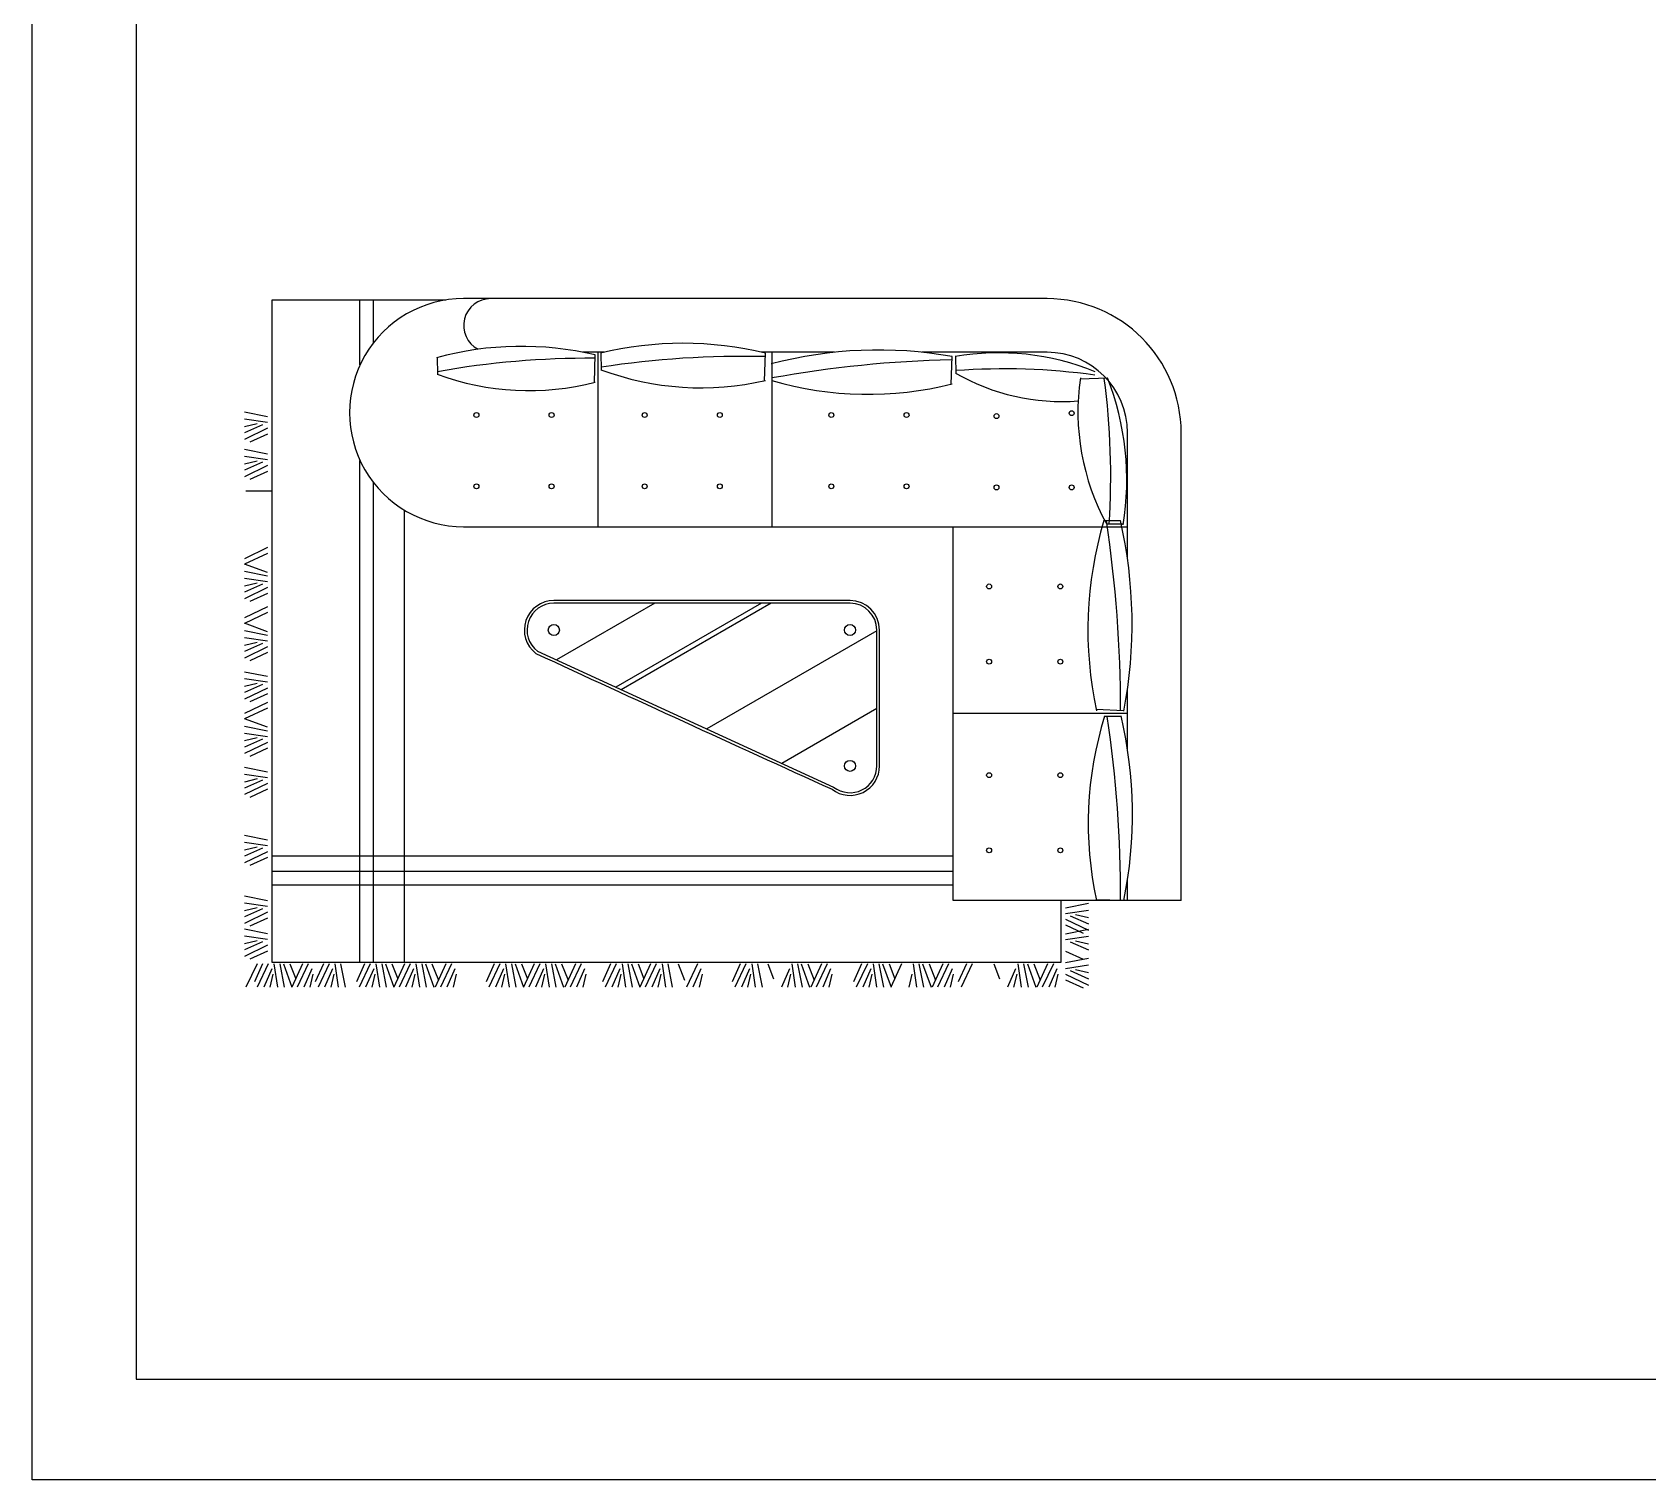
# Model space of a CAD drawing. Header units: inches. Extents: x 10.1 to 52.6, y 12.1 to 36.9.
# Drawn here: x 31.62 to 36.85, y 12.07 to 16.76 of the extents above; entities that cross this region are included whole.
import ezdxf

# ---------------------------------------------------------------- set-up
doc = ezdxf.new("R2010")
doc.units = ezdxf.units.IN
doc.header["$MEASUREMENT"] = 0
for name, color, linetype in [('02', 2, 'Continuous'), ('1', 1, 'Continuous'), ('4', 4, 'Continuous'), ('kadrbm', 4, 'Continuous')]:
    doc.layers.add(name, color=color, linetype=linetype)

# ---------------------------------------------------------------- blocks, each defined once
blk = doc.blocks.new('kadrbm')
at = {"layer": 'kadrbm', "color": 4}
blk.add_lwpolyline([(0, 0), (0, 24.7972), (21, 24.7972), (21, 0), (0, 0)], close=True, dxfattribs=at)
blk.add_lwpolyline([(20.6631, 0.3257), (20.6631, 24.4603), (0.3369, 24.4603), (0.3369, 0.3257), (20.6631, 0.3257)], dxfattribs=at)

msp = doc.modelspace()

# ---------------------------------------------------------------- linework, layer by layer
at = {"layer": '02'}
for p, q in [((32.3837, 15.5099), (32.3084, 15.5247)), ((32.3837, 15.4913), (32.3084, 15.5024)), ((32.3503, 15.4876), (32.3084, 15.4777)), ((32.3676, 15.4839), (32.3084, 15.458)), ((32.3837, 15.4728), (32.3084, 15.437)), ((32.3837, 15.4543), (32.3261, 15.4278)), ((32.3837, 15.3889), (32.3084, 15.4037)), ((32.3837, 15.3704), (32.3084, 15.3815)), ((32.3503, 15.3667), (32.3084, 15.3568)), ((32.3676, 15.363), (32.3084, 15.337)), ((32.3837, 15.3519), (32.3084, 15.316)), ((32.3837, 15.3333), (32.3261, 15.3069)), ((32.3132, 15.2698), (32.398, 15.2698)), ((32.3837, 15.0861), (32.3084, 15.0503)), ((32.3837, 15.0676), (32.3084, 15.033)), ((32.3837, 15.0059), (32.3084, 15.0331)), ((32.3837, 14.9936), (32.3084, 15.0084)), ((32.3837, 14.9751), (32.3084, 14.9862)), ((32.3503, 14.9714), (32.3084, 14.9615)), ((32.3676, 14.9677), (32.3084, 14.9417)), ((32.3837, 14.9566), (32.3084, 14.9207)), ((32.3837, 14.938), (32.3261, 14.9116)), ((32.3837, 14.894), (32.3084, 14.8582)), ((32.3837, 14.8755), (32.3084, 14.8409)), ((32.3837, 14.8138), (32.3084, 14.841)), ((32.3837, 14.8015), (32.3084, 14.8163)), ((32.3837, 14.7829), (32.3084, 14.794)), ((32.3503, 14.7792), (32.3084, 14.7693)), ((32.3676, 14.7755), (32.3084, 14.7496)), ((32.3837, 14.7644), (32.3084, 14.7286)), ((32.3837, 14.7459), (32.3261, 14.7194)), ((32.3837, 14.6684), (32.3084, 14.6832)), ((32.3837, 14.6498), (32.3084, 14.661)), ((32.3503, 14.6461), (32.3084, 14.6363)), ((32.3676, 14.6424), (32.3084, 14.6165)), ((32.3837, 14.6313), (32.3084, 14.5955)), ((32.3837, 14.6128), (32.3261, 14.5863)), ((32.3837, 14.5844), (32.3084, 14.5486)), ((32.3837, 14.5659), (32.3084, 14.5313)), ((32.3837, 14.5042), (32.3084, 14.5314)), ((32.3837, 14.4919), (32.3084, 14.5067)), ((32.3837, 14.4734), (32.3084, 14.4845)), ((32.3503, 14.4697), (32.3084, 14.4598)), ((32.3676, 14.466), (32.3084, 14.44)), ((32.3837, 14.4548), (32.3084, 14.419)), ((32.3837, 14.4363), (32.3261, 14.4099)), ((32.3837, 14.3588), (32.3084, 14.3736)), ((32.3837, 14.3403), (32.3084, 14.3514)), ((32.3503, 14.3366), (32.3084, 14.3267)), ((32.3676, 14.3329), (32.3084, 14.3069)), ((32.3837, 14.3218), (32.3084, 14.2859)), ((32.3837, 14.3032), (32.3261, 14.2768)), ((32.3837, 14.1382), (32.3084, 14.153)), ((32.3837, 14.1196), (32.3084, 14.1308)), ((32.3503, 14.1159), (32.3084, 14.1061)), ((32.3676, 14.1122), (32.3084, 14.0863)), ((32.3837, 14.1011), (32.3084, 14.0653)), ((32.3837, 14.0826), (32.3261, 14.0561)), ((32.3837, 13.9418), (32.3084, 13.9566)), ((32.3837, 13.9233), (32.3084, 13.9344)), ((34.9682, 13.9195), (35.0434, 13.9343)), ((32.3503, 13.9196), (32.3084, 13.9097)), ((32.3676, 13.9159), (32.3084, 13.8899)), ((32.3837, 13.9048), (32.3084, 13.8689)), ((32.3837, 13.8862), (32.3261, 13.8598)), ((34.9682, 13.901), (35.0434, 13.9121)), ((34.9682, 13.8825), (35.0434, 13.8466)), ((34.9842, 13.8936), (35.0434, 13.8676)), ((35.0015, 13.8973), (35.0434, 13.8874)), ((32.3837, 13.8348), (32.3084, 13.8496)), ((32.3837, 13.8163), (32.3084, 13.8274)), ((34.9682, 13.8639), (35.0258, 13.8375)), ((34.9682, 13.8348), (35.0434, 13.8496)), ((34.9682, 13.8163), (35.0434, 13.8274)), ((32.3503, 13.8126), (32.3084, 13.8027)), ((32.3676, 13.8088), (32.3084, 13.7829)), ((32.3837, 13.7977), (32.3084, 13.7619)), ((32.3837, 13.7792), (32.3261, 13.7527)), ((34.9682, 13.7792), (35.0258, 13.7527)), ((34.9842, 13.8088), (35.0434, 13.7829)), ((35.0015, 13.8126), (35.0434, 13.8027)), ((32.3494, 13.7374), (32.3136, 13.6621)), ((32.3672, 13.7374), (32.3408, 13.6798)), ((32.3857, 13.7374), (32.3499, 13.6621)), ((32.3969, 13.7213), (32.3709, 13.6621)), ((32.4043, 13.7374), (32.4154, 13.6621)), ((32.4228, 13.7374), (32.4376, 13.6621)), ((32.4351, 13.7374), (32.4623, 13.6621)), ((32.4561, 13.7374), (32.4749, 13.6897)), ((32.4968, 13.7374), (32.4622, 13.6621)), ((32.5153, 13.7374), (32.4795, 13.6621)), ((32.5264, 13.7213), (32.5005, 13.6621)), ((32.5645, 13.7374), (32.5381, 13.6798)), ((32.5831, 13.7374), (32.5472, 13.6621)), ((32.5942, 13.7213), (32.5682, 13.6621)), ((32.6016, 13.7374), (32.6127, 13.6621)), ((32.6201, 13.7374), (32.6349, 13.6621)), ((32.6976, 13.7374), (32.6712, 13.6798)), ((32.7161, 13.7374), (32.6803, 13.6621)), ((32.7273, 13.7213), (32.7013, 13.6621)), ((32.7347, 13.7374), (32.7458, 13.6621)), ((32.7532, 13.7374), (32.768, 13.6621)), ((32.7655, 13.7374), (32.7927, 13.6621)), ((32.7865, 13.7374), (32.8053, 13.6897)), ((32.8272, 13.7374), (32.7926, 13.6621)), ((32.8457, 13.7374), (32.8099, 13.6621)), ((32.8568, 13.7213), (32.8309, 13.6621)), ((32.8642, 13.7374), (32.8754, 13.6621)), ((32.8828, 13.7374), (32.8976, 13.6621)), ((32.8951, 13.7374), (32.9223, 13.6621)), ((32.9161, 13.7374), (32.9368, 13.685)), ((32.9608, 13.7374), (32.9262, 13.6621)), ((32.9793, 13.7374), (32.9435, 13.6621)), ((32.9905, 13.7213), (32.9645, 13.6621)), ((33.1178, 13.7374), (33.0913, 13.6798)), ((33.1363, 13.7374), (33.1005, 13.6621)), ((33.1474, 13.7213), (33.1215, 13.6621)), ((33.1548, 13.7374), (33.1659, 13.6621)), ((33.1733, 13.7374), (33.1882, 13.6621)), ((33.1857, 13.7374), (33.2129, 13.6621)), ((33.2067, 13.7374), (33.2255, 13.6897)), ((33.2474, 13.7374), (33.2128, 13.6621)), ((33.2659, 13.7374), (33.2301, 13.6621)), ((33.277, 13.7213), (33.2511, 13.6621)), ((33.2844, 13.7374), (33.2955, 13.6621)), ((33.3029, 13.7374), (33.3177, 13.6621)), ((33.3153, 13.7374), (33.3424, 13.6621)), ((33.3363, 13.7374), (33.3569, 13.685)), ((33.381, 13.7374), (33.3464, 13.6621)), ((33.3995, 13.7374), (33.3637, 13.6621)), ((33.4106, 13.7213), (33.3847, 13.6621)), ((33.4948, 13.7374), (33.4684, 13.6798)), ((33.5134, 13.7374), (33.4775, 13.6621)), ((33.5245, 13.7213), (33.4985, 13.6621)), ((33.5319, 13.7374), (33.543, 13.6621)), ((33.5504, 13.7374), (33.5652, 13.6621)), ((33.5628, 13.7374), (33.5899, 13.6621)), ((33.5838, 13.7374), (33.6025, 13.6897)), ((33.6244, 13.7374), (33.5898, 13.6621)), ((33.6429, 13.7374), (33.6071, 13.6621)), ((33.6541, 13.7213), (33.6281, 13.6621)), ((33.6615, 13.7374), (33.6726, 13.6621)), ((33.68, 13.7374), (33.6948, 13.6621)), ((33.7133, 13.7374), (33.734, 13.685)), ((33.7766, 13.7374), (33.7407, 13.6621)), ((33.7877, 13.7213), (33.7617, 13.6621)), ((33.915, 13.7374), (33.8885, 13.6798)), ((33.9335, 13.7374), (33.8977, 13.6621)), ((33.9446, 13.7213), (33.9187, 13.6621)), ((33.952, 13.7374), (33.9632, 13.6621)), ((33.9706, 13.7374), (33.9854, 13.6621)), ((34.0039, 13.7374), (34.0227, 13.6897)), ((34.0742, 13.7213), (34.0483, 13.6621)), ((34.0816, 13.7374), (34.0927, 13.6621)), ((34.1001, 13.7374), (34.115, 13.6621)), ((34.1125, 13.7374), (34.1397, 13.6621)), ((34.1335, 13.7374), (34.1541, 13.685)), ((34.1782, 13.7374), (34.1436, 13.6621)), ((34.1967, 13.7374), (34.1609, 13.6621)), ((34.2078, 13.7213), (34.1819, 13.6621)), ((34.3082, 13.7374), (34.2817, 13.6798)), ((34.3267, 13.7374), (34.2909, 13.6621)), ((34.3378, 13.7213), (34.3119, 13.6621)), ((34.3453, 13.7374), (34.3564, 13.6621)), ((34.3638, 13.7374), (34.3786, 13.6621)), ((34.3761, 13.7374), (34.4033, 13.6621)), ((34.3971, 13.7374), (34.4159, 13.6897)), ((34.4378, 13.7374), (34.4032, 13.6621)), ((34.4748, 13.7374), (34.4859, 13.6621)), ((34.4934, 13.7374), (34.5082, 13.6621)), ((34.5057, 13.7374), (34.5329, 13.6621)), ((34.5267, 13.7374), (34.5473, 13.685)), ((34.5714, 13.7374), (34.5368, 13.6621)), ((34.5899, 13.7374), (34.5541, 13.6621)), ((34.601, 13.7213), (34.5751, 13.6621)), ((34.6476, 13.7374), (34.6211, 13.6798)), ((34.6661, 13.7374), (34.6303, 13.6621)), ((34.7365, 13.7374), (34.7552, 13.6897)), ((34.8068, 13.7213), (34.7808, 13.6621)), ((34.8142, 13.7374), (34.8253, 13.6621)), ((34.8327, 13.7374), (34.8475, 13.6621)), ((34.8451, 13.7374), (34.8722, 13.6621)), ((34.8661, 13.7374), (34.8867, 13.685)), ((34.9108, 13.7374), (34.8762, 13.6621)), ((34.9293, 13.7374), (34.8935, 13.6621)), ((34.9404, 13.7213), (34.9145, 13.6621)), ((34.9682, 13.7416), (35.0434, 13.7564)), ((34.9682, 13.7231), (35.0434, 13.7342)), ((34.9842, 13.7157), (35.0434, 13.6897)), ((35.0015, 13.7194), (35.0434, 13.7095)), ((32.4006, 13.704), (32.3907, 13.6621)), ((32.5301, 13.704), (32.5203, 13.6621)), ((32.5979, 13.704), (32.588, 13.6621)), ((32.731, 13.704), (32.7211, 13.6621)), ((32.8605, 13.704), (32.8507, 13.6621)), ((32.9942, 13.704), (32.9843, 13.6621)), ((33.1511, 13.704), (33.1412, 13.6621)), ((33.2807, 13.704), (33.2708, 13.6621)), ((33.4143, 13.704), (33.4044, 13.6621)), ((33.5282, 13.704), (33.5183, 13.6621)), ((33.6578, 13.704), (33.6479, 13.6621)), ((33.7914, 13.704), (33.7815, 13.6621)), ((33.9483, 13.704), (33.9385, 13.6621)), ((34.0779, 13.704), (34.068, 13.6621)), ((34.2115, 13.704), (34.2017, 13.6621)), ((34.3416, 13.704), (34.3317, 13.6621)), ((34.4711, 13.704), (34.4612, 13.6621)), ((34.6048, 13.704), (34.5949, 13.6621)), ((34.8105, 13.704), (34.8006, 13.6621)), ((34.9441, 13.704), (34.9342, 13.6621)), ((34.9682, 13.7045), (35.0434, 13.6687)), ((34.9682, 13.686), (35.0258, 13.6596))]:
    msp.add_line(p, q, dxfattribs=at)
at = {"layer": '1'}
for p, q in [((32.6829, 15.6779), (32.6829, 15.8885)), ((32.7268, 15.7501), (32.7268, 15.8885)), ((32.9332, 15.7021), (32.9339, 15.6478)), ((33.474, 15.719), (33.4048, 15.719)), ((33.4439, 15.7106), (33.4413, 15.6212)), ((33.4547, 15.154), (33.4547, 15.719)), ((33.4635, 15.7166), (33.4642, 15.6624)), ((34.2203, 15.719), (33.9832, 15.719)), ((33.9954, 15.7161), (33.9927, 15.6267)), ((34.0178, 15.154), (34.0178, 15.719)), ((34.9088, 15.719), (34.5032, 15.719)), ((34.6, 15.7053), (34.5973, 15.6159)), ((34.6125, 15.7055), (34.6132, 15.6512)), ((34.017, 15.6818), (34.0177, 15.6275)), ((35.1051, 15.635), (35.0157, 15.6323)), ((35.1695, 15.05), (35.1695, 15.4582)), ((32.6829, 13.7425), (32.6829, 15.3689)), ((32.7268, 13.7425), (32.7268, 15.2967)), ((32.8271, 13.7425), (32.8271, 15.2074)), ((35.147, 15.1728), (35.0927, 15.1729)), ((35.156, 15.1619), (35.1018, 15.1626)), ((34.2705, 14.9061), (33.311, 14.9061)), ((33.6378, 14.9061), (33.3193, 14.7222)), ((33.9837, 14.9061), (33.512, 14.6338)), ((34.0148, 14.9061), (33.5293, 14.6259)), ((34.3574, 14.8169), (33.8064, 14.4987)), ((34.3574, 14.3791), (34.3574, 14.8192)), ((33.258, 14.7503), (34.2175, 14.3102)), ((35.1695, 14.4326), (35.1695, 14.628)), ((34.3574, 14.5645), (34.05, 14.387)), ((35.1579, 14.5576), (35.0685, 14.5616)), ((35.1695, 14.549), (34.6045, 14.549)), ((35.1492, 14.5395), (35.095, 14.5388)), ((32.398, 14.0879), (34.6045, 14.0879)), ((32.398, 14.0377), (34.6045, 14.0377)), ((32.398, 13.9939), (34.6045, 13.9939)), ((35.1695, 13.9428), (35.1695, 14.0101)), ((35.1578, 13.9429), (35.0683, 13.9456))]:
    msp.add_line(p, q, dxfattribs=at)
for centre, radius in [((33.0601, 15.5157), 0.008), ((33.3037, 15.5157), 0.008), ((33.6051, 15.5157), 0.008), ((33.8487, 15.5157), 0.008), ((34.2099, 15.5157), 0.008), ((34.4536, 15.5157), 0.008), ((34.745, 15.5122), 0.008), ((34.9886, 15.5219), 0.008), ((33.0601, 15.2848), 0.008), ((33.3037, 15.2848), 0.008), ((33.6051, 15.2848), 0.008), ((33.8487, 15.2848), 0.008), ((34.2099, 15.2848), 0.008), ((34.4536, 15.2848), 0.008), ((34.745, 15.2813), 0.008), ((34.9886, 15.2813), 0.008), ((34.7211, 14.9604), 0.008), ((34.952, 14.9604), 0.008), ((33.311, 14.8192), 0.0179), ((34.2705, 14.8192), 0.0179), ((34.7211, 14.7168), 0.008), ((34.952, 14.7168), 0.008), ((34.2705, 14.3791), 0.0179), ((34.7211, 14.349), 0.008), ((34.952, 14.349), 0.008), ((34.7211, 14.1054), 0.008), ((34.952, 14.1054), 0.008)]:
    msp.add_circle(centre, radius, dxfattribs=at)
for centre, radius, start, end in [((33.2054, 14.697), 1.0413, 76.7024, 105.2602), ((33.7286, 14.6214), 1.1267, 76.2512, 103.6994), ((33.9233, 12.6936), 3.0123, 88.6362, 98.7689), ((34.3618, 14.3749), 1.3515, 79.805, 104.8568), ((34.7525, 14.8916), 0.8256, 67.798, 99.8918), ((34.9088, 15.4582), 0.2608, 0, 90), ((33.2303, 16.4504), 0.8555, 249.6654, 284.5313), ((33.424, 12.9126), 2.787, 89.5962, 100.1308), ((33.7881, 16.5313), 0.9273, 249.5055, 282.9857), ((34.6711, 12.0546), 3.6403, 91.1241, 100.3409), ((34.9573, 16.2519), 0.6924, 240.1188, 274.3357), ((34.7697, 13.5055), 2.1598, 82.1897, 94.1579), ((34.3289, 16.6884), 1.1054, 253.6076, 284.2535), ((35.767, 15.5262), 0.7582, 171.6764, 208.7314), ((32.7391, 15.3183), 2.3761, 356.2394, 7.6492), ((34.2614, 15.3056), 0.9058, 350.7567, 21.3869), ((36.2689, 14.8204), 1.2278, 163.2767, 192.347), ((31.1045, 14.5659), 4.0424, 359.89, 8.6362), ((33.684, 14.839), 1.5004, 349.1516, 12.9229), ((33.311, 14.8192), 0.0869, 90, 232.4183), ((34.2705, 14.8192), 0.0869, 0, 90), ((36.2007, 14.1922), 1.1586, 162.5495, 192.4298), ((31.3516, 13.9663), 3.7952, 359.6519, 8.6786), ((33.7728, 14.2213), 1.4126, 348.6281, 13.0919), ((34.2705, 14.3791), 0.0869, 232.4183, 0)]:
    msp.add_arc(centre, radius, start, end, dxfattribs=at)
at = {"layer": '4'}
for p, q in [((32.398, 13.7425), (32.398, 15.8885)), ((32.398, 15.8885), (32.9622, 15.8885)), ((34.9088, 15.8928), (33.0188, 15.8928)), ((35.3434, 13.9428), (35.3434, 15.4582)), ((33.0188, 15.154), (35.1695, 15.154)), ((34.6045, 13.9428), (34.6045, 15.154)), ((34.2705, 14.9148), (33.311, 14.9148)), ((34.3661, 14.3791), (34.3661, 14.8192)), ((35.3434, 13.9428), (34.6045, 13.9428)), ((34.9539, 13.9428), (34.9539, 13.7425)), ((34.9539, 13.7425), (32.398, 13.7425))]:
    msp.add_line(p, q, dxfattribs=at)
for centre, radius, start, end in [((33.0184, 15.5234), 0.3694, 89.9365, 270.0635), ((33.1058, 15.8059), 0.0869, 89.3944, 242.4794), ((34.9088, 15.4582), 0.4346, 0, 90), ((33.311, 14.8192), 0.0956, 90, 232.4183), ((34.2705, 14.8192), 0.0956, 0, 90), ((102.5794, 164.6066), 165.1216, 245.174723, 245.541013), ((34.2705, 14.3791), 0.0956, 232.4183, 0)]:
    msp.add_arc(centre, radius, start, end, dxfattribs=at)

# ---------------------------------------------------------------- block references
at = {"layer": 'kadrbm'}
msp.add_blockref('kadrbm', (31.6213, 12.0665), dxfattribs=at)

doc.saveas('drawing.dxf')
